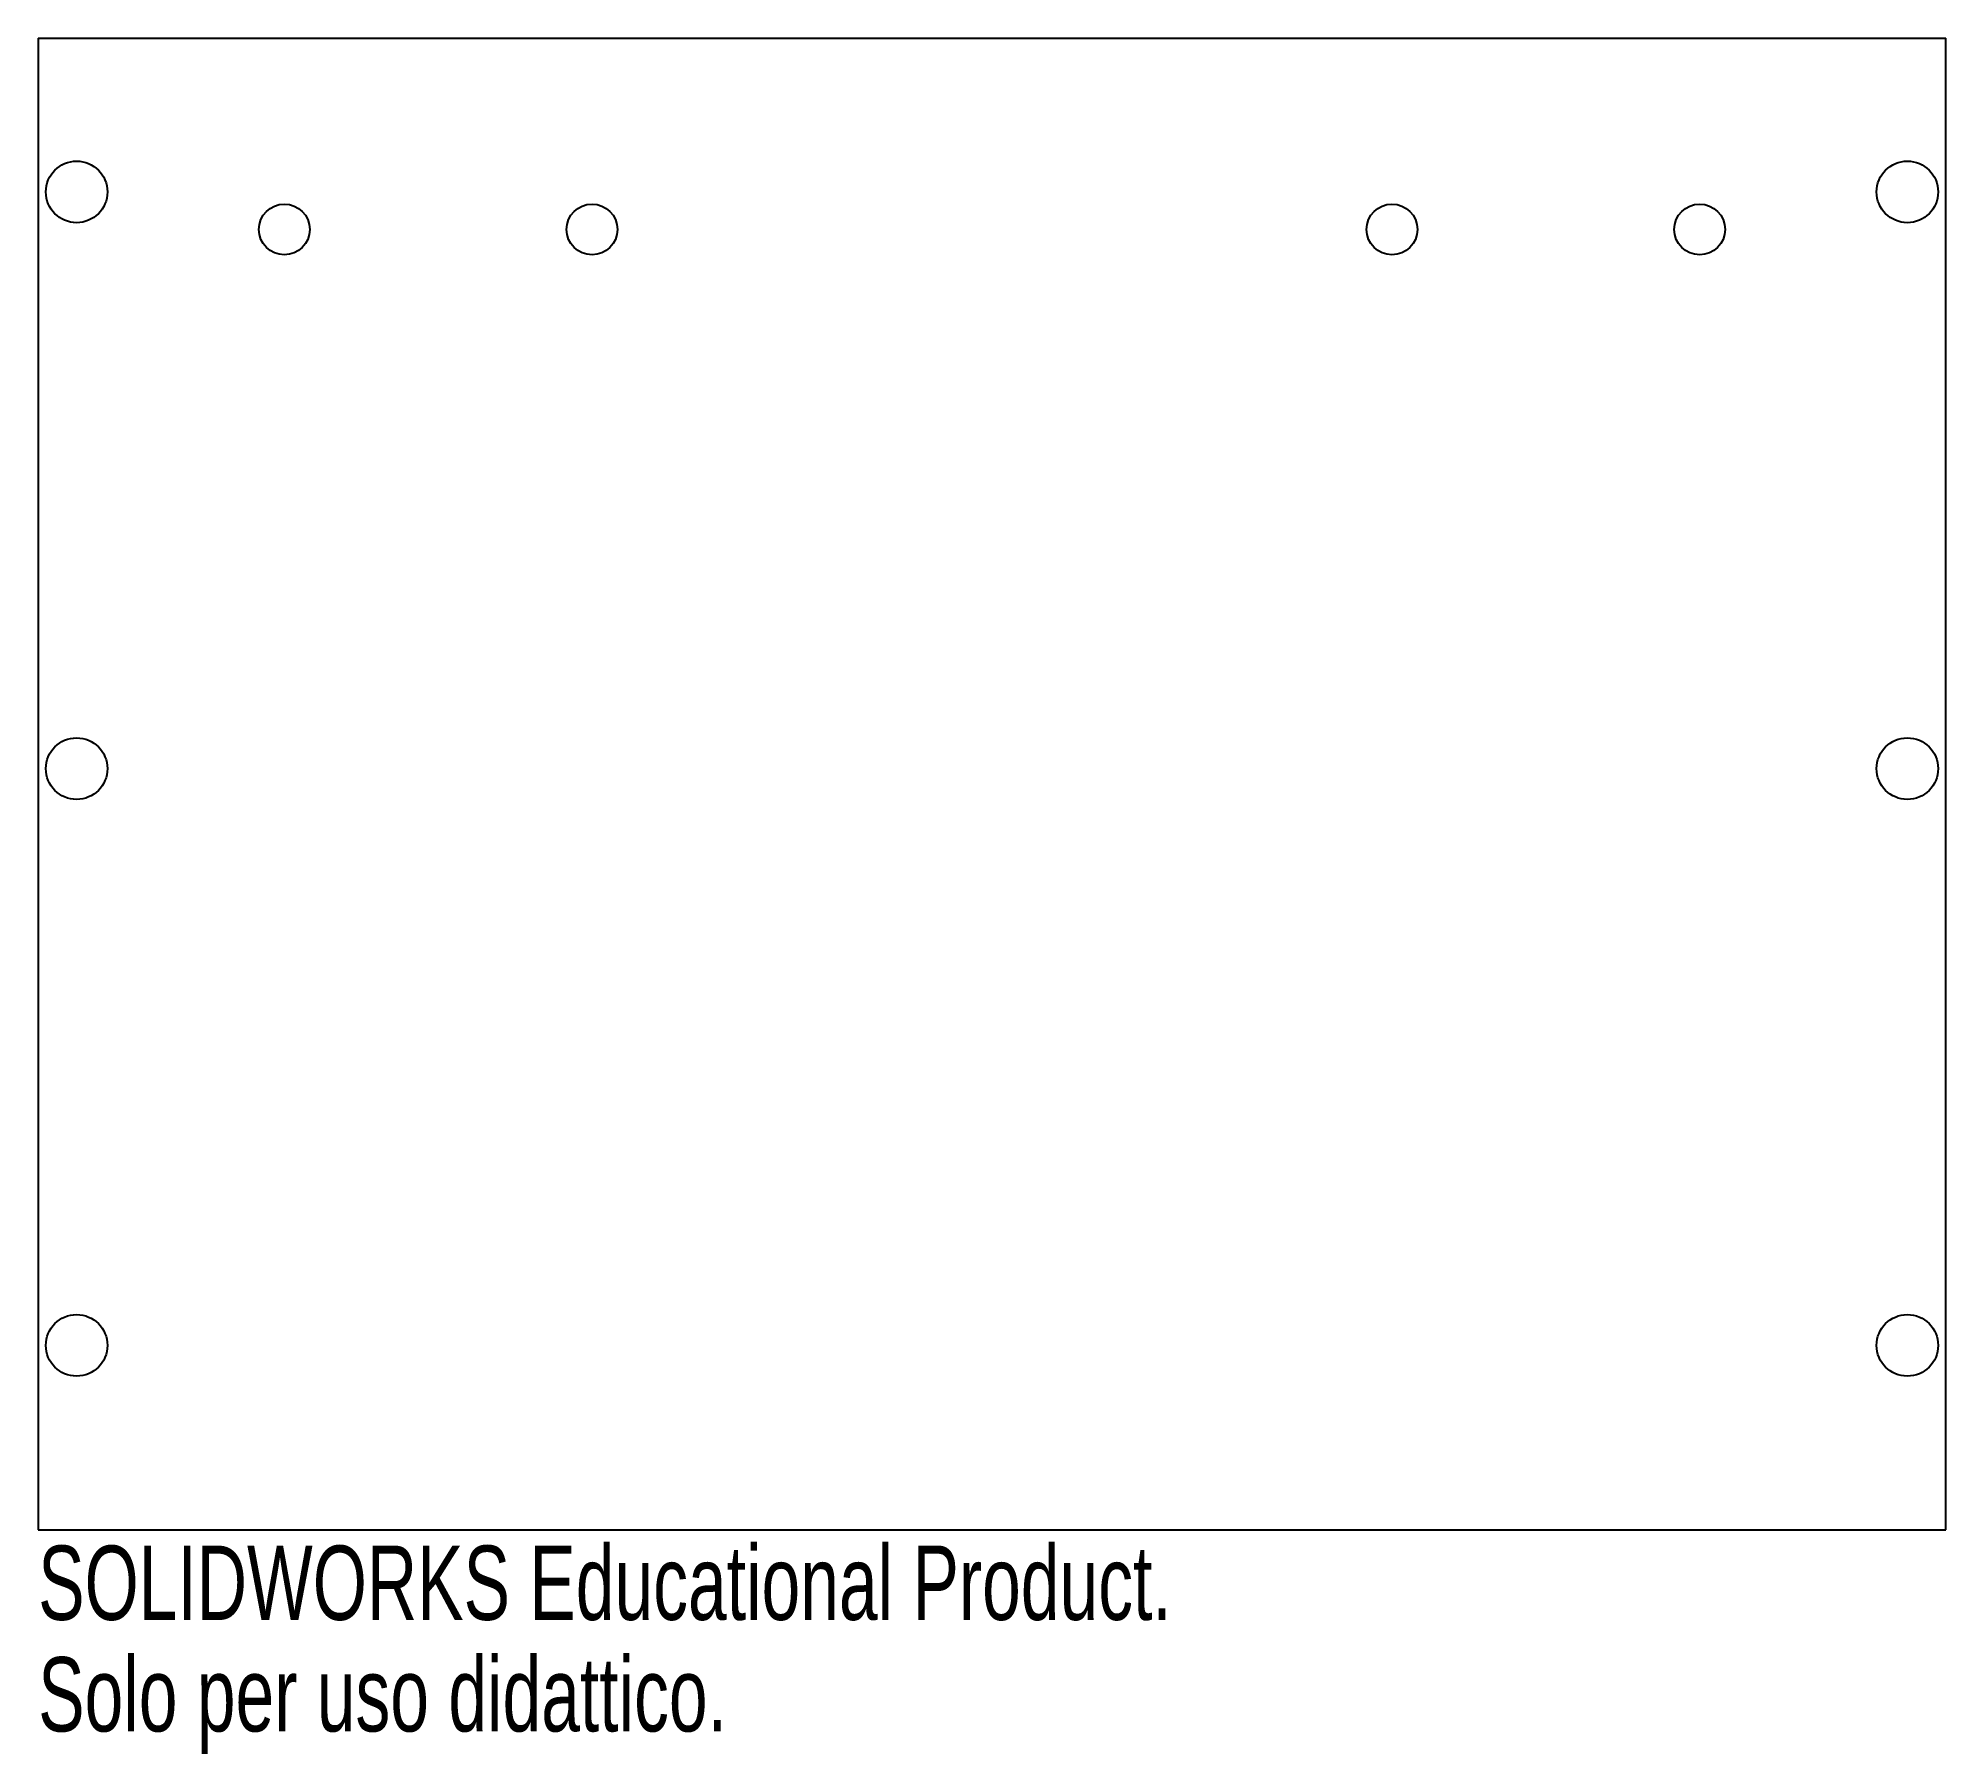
# Model space of a CAD drawing. Header units: millimetres. Extents: x -162 to -38, y -12 to 100.
import ezdxf

# ---------------------------------------------------------------- set-up
doc = ezdxf.new("R2010")
doc.units = ezdxf.units.MM
doc.styles.add('SLDTEXTSTYLE0', font='TXT', dxfattribs={"width": 0.7})

msp = doc.modelspace()

# ---------------------------------------------------------------- linework, layer by layer
at = {"color": 7, "linetype": 'Continuous', "lineweight": 25}
for p, q in [((-162, 100), (-162, 3)), ((-162, 100), (-38, 100)), ((-38, 3), (-38, 100)), ((-162, 3), (-38, 3))]:
    msp.add_line(p, q, dxfattribs=at)
for centre, radius in [((-159.5, 90), 2), ((-40.5, 90), 2), ((-146, 87.56), 1.65), ((-126, 87.56), 1.65), ((-74, 87.56), 1.65), ((-54, 87.56), 1.65), ((-159.5, 52.5), 2), ((-40.5, 52.5), 2), ((-159.5, 15), 2), ((-40.5, 15), 2)]:
    msp.add_circle(centre, radius, dxfattribs=at)

# ---------------------------------------------------------------- texts
at = {"color": 7, "linetype": 'Continuous', "char_height": 4.8336, "attachment_point": 1, "style": 'SLDTEXTSTYLE0'}
for s, insert in [('SOLIDWORKS Educational Product.', (-162, 1.98)), ('Solo per uso didattico.', (-162, -5.27))]:
    msp.add_mtext(s, dxfattribs=dict(at, insert=insert))

doc.saveas('drawing.dxf')
